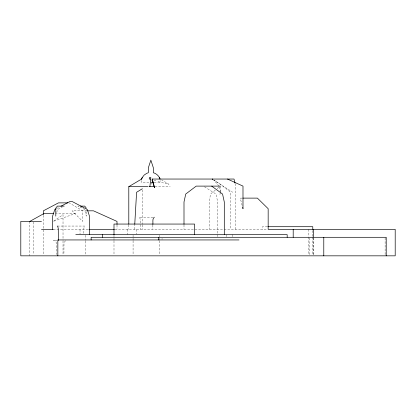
<?xml version="1.0" encoding="UTF-8"?>
<svg xmlns="http://www.w3.org/2000/svg" width="416" height="416" viewBox="0 0 416 416"><rect width="100%" height="100%" fill="white"/><g stroke="black" fill="none" stroke-linecap="round" stroke-linejoin="round"><path stroke-width="0.31" stroke-dasharray="2.08 1.56" d="M134.467 229.351L134.722 224.879M141.242 180.601L141.112 182.198L152.152 182.198M56.748 212.503L57.543 209.492L62.504 206.856M65.577 240.724L64.704 241.67L63.981 243.656L63.929 254.561M215.301 190.164L210.548 194.048L209.154 201.994L209.154 229.351M217.183 188.625L219.534 186.706M75.4 213.502L55.609 213.47M53.747 221.057L63.024 214.724L63.024 240.245M56.467 208.614L59.816 206.846M53.825 221.198L75.504 213.465M154.097 182.198L160.592 182.198L160.462 180.601M154.981 186.649L170.186 186.649M219.534 194.048L220.267 194.048L220.267 192.218M242.148 198.115L240.245 198.115L242.346 206.211M79.144 206.107L77.896 206.107L81.838 207.849M86.996 210.818L72.108 210.818L82.711 221.411L82.711 210.818L69.165 202.873M153.057 217.183L139.022 217.183L139.755 217.75L140.395 219.97L140.483 229.351M57.356 226.054L84.75 226.054L83.892 228.171L83.756 234.026M267.368 226.704L262.413 226.704L262.413 229.351M53.243 229.351L88.28 229.351M114.863 229.351L267.556 229.351M57.018 240.152L53.191 240.152C55.318 240.204 56.618 242.45 56.576 244.39L56.576 254.561M154.123 180.274L155.964 180.601M158.007 181.605L168.99 184.298L161.595 179.858M204.386 186.768L215.977 194.048L217.719 201.994L217.719 236.688M218.962 186.108L213.736 179.93L232.7 192.28M213.715 179.93L221.073 184.798L230.599 192.28L230.599 229.351M83.049 208.499L84.547 209.492L86.294 216.112L86.294 210.002M219.123 186.722L220.579 192.28M235.123 183.648L235.394 184.798L235.394 229.351M151.481 182.135L151.715 185.359M385.107 237.884L385.107 254.571M313.56 237.884L313.56 254.571M313.149 237.936L313.149 254.556M312.78 230.589L312.78 236.413M312.78 237.063L312.78 254.54M309.499 237.936L309.499 254.556M308.849 229.351L308.849 236.288M308.849 236.917L308.849 254.571M232.393 234.65L232.393 236.766M226.268 234.65L226.268 236.766M220.267 186.108L220.267 191.604M183.997 224.9L183.997 229.351M162.053 238.358L162.053 239.413M159.344 235.258L159.344 237.702M159.344 238.316L159.344 240.146M159.344 240.76L159.344 254.571M152.864 225.082L152.864 229.351M142.366 189.92L142.366 224.24M142.366 224.879L142.366 229.351M136.588 229.351L136.588 234.062M133.078 235.258L133.078 237.702M133.078 238.316L133.078 240.146M133.078 240.76L133.078 254.571M128.799 224.822L128.799 229.351M127.234 229.351L127.234 234.65M117.01 225.077L117.01 229.351M113.994 235.732L113.994 237.676M113.994 238.326L113.994 240.271M113.994 240.916L113.994 254.535M85.743 235.29L85.743 240.427M85.743 241.067L85.743 254.55M80.023 229.351L80.023 234.062M63.024 240.895L63.024 254.535M43.363 215.322L43.363 254.545M33.212 222.019L33.212 254.54M29.796 221.411L29.796 255.835"/><path stroke-width="0.62" d="M150.452 179.052L149.245 179.052L149.354 177.585L150.852 177.585L149.895 186.649M134.758 224.24L136.588 192.28L142.366 188.739M152.308 179.041L152.017 180.138L154.596 187.782L152.308 179.041L234.026 179.041L234.983 183.071M141.617 179.052L128.799 186.649L128.799 224.177M142.23 177.585L141.596 179.052L142.23 177.585L144.17 175.058L146.822 173.29L148.33 172.749L148.33 167.861L150.852 160.165L153.374 167.861L153.374 172.749C156.484 173.394 159.453 176.613 160.056 179.052M29.796 221.411L44.086 213.465L53.69 213.47M55.91 208.905L54.798 209.492L52.624 216.112L52.624 229.351M60.928 206.258L69.852 201.552L72.238 201.552L87.292 209.492L89.466 216.112L89.466 234.65M154.331 217.183C152.095 218.639 153.202 222.295 152.864 224.474M159.474 177.585L159.968 179.052M152.152 182.198L153.447 182.198M220.184 186.108L196.217 186.108L185.734 194.048L183.997 201.994L183.997 224.266M128.799 186.649L147.857 186.649M148.975 186.649L154.242 186.649M242.783 198.115L257.39 198.115L268.164 208.707L268.164 229.351L395.2 229.351L395.2 255.835L20.8 255.835L20.8 221.411L41.48 221.411M67.907 202.873L58.469 202.873L43.363 210.818L43.363 214.677M64.194 206.107L57.346 206.107L55.796 208.172L55.796 216.112M80.387 206.107L84.744 206.107L86.294 208.172M87.646 210.818L93.47 210.818L117.01 221.411L117.01 224.463M267.894 226.704L312.78 226.704L312.78 229.294M41.48 229.351L53.243 229.351M88.915 229.351L114.462 229.351M75.769 234.65L287.18 234.65L287.18 237.297M239.013 239.944L57.84 239.944L57.84 255.835M57.356 226.054L57.85 226.621L58.287 228.842L58.349 240.505M227.448 179.041L242.991 186.108L242.991 208.707L242.668 207.459M211.666 186.108L222.555 194.048L224.297 201.994L224.297 234.65M386.214 255.835L386.214 237.297L91.135 237.297L91.135 239.944M323.783 237.297L323.783 255.835M313.565 229.351L313.565 237.104M293.197 229.351L293.197 237.297M194.548 234.65L194.548 224.058L113.994 224.058L113.994 235.082M158.475 237.297L158.475 239.944M102.357 234.65L102.357 237.297M212.68 179.239L212.378 179.041L212.675 179.239"/></g></svg>
